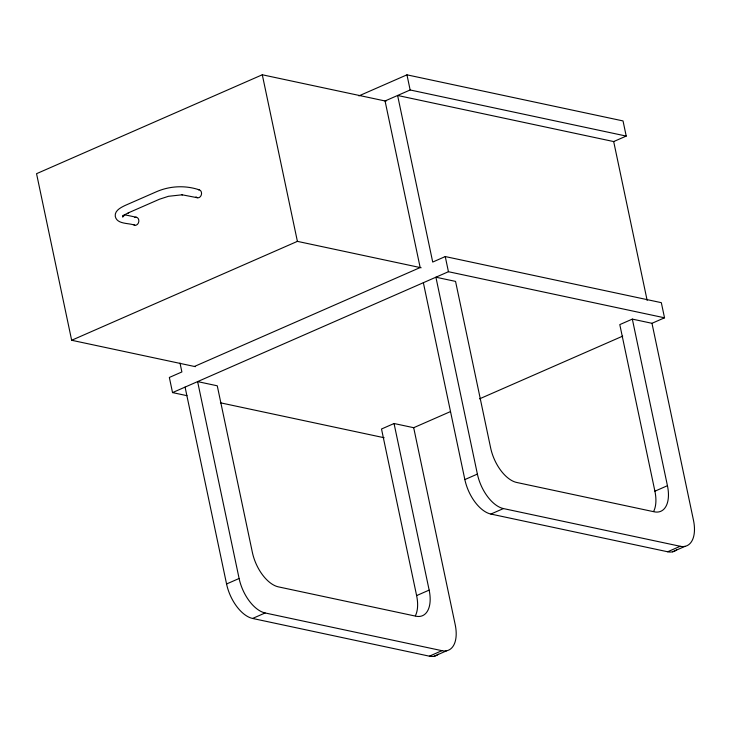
<?xml version="1.0" encoding="UTF-8"?>
<svg xmlns="http://www.w3.org/2000/svg" width="731" height="731" viewBox="0 0 731 731"><rect width="100%" height="100%" fill="white"/><g stroke="black" fill="none" stroke-linecap="round" stroke-linejoin="round"><path stroke-width="1.1" d="M386.05 101.18L262.292 74.772L36.55 173.686L71.656 340.271L195.405 366.67M358.884 95.898L406.957 74.836L623.031 120.926L626.22 136.076L613.684 141.567L397.609 95.469L432.715 262.063L445.252 256.563L661.327 302.661L664.525 317.802L651.979 323.303L632.333 319.109L619.797 324.61L654.903 491.195A32.493 17.489 66.3 0 1 653.66 511.38M626.22 136.076L410.146 89.977L385.063 100.969L420.17 267.555L194.428 366.459M71.656 340.271L297.398 241.367L421.157 267.765M180.009 363.069L181.882 371.951L169.345 377.452L172.534 392.593L448.441 271.713L664.525 317.802M450.269 411.672L413.691 427.699L394.046 423.514L381.509 429.006L416.615 595.591A32.493 17.489 66.3 0 1 415.372 615.785M479.536 398.852L622.711 336.123M185.08 387.101L226.564 583.978L239.11 578.486A32.493 17.489 66.3 0 0 265.134 612.962L441.917 650.672A32.493 17.489 66.3 0 0 455.185 624.576L413.691 427.699M423.359 282.696L464.852 479.573L477.389 474.081A32.493 17.489 66.3 0 0 503.421 508.566L680.205 546.276A32.493 17.489 66.3 0 0 693.463 520.18L651.979 323.303M226.564 583.978A32.493 17.489 66.3 0 0 252.588 618.453L265.134 612.962M464.852 479.573A32.493 17.489 66.3 0 0 490.876 514.057L503.421 508.566M416.615 595.591L429.152 590.1L394.046 423.514M654.903 491.195L667.44 485.695L632.333 319.109M252.588 618.453L429.38 656.173L441.917 650.672M490.876 514.057L667.668 551.768L680.205 546.276M434.251 656.228L446.787 650.727M672.529 551.823L685.075 546.331M199.207 189.822C185.354 185.181 170.131 185.857 156.745 191.604L125.284 205.384C121.008 207.412 114.475 210.574 115.26 216.33C116.914 224.609 129.003 222.781 134.742 225.221M197.452 197.754L181.827 194.738L182.485 194.766L168.495 196.292L159.449 199.234L128.199 212.922L128.766 212.648L125.403 214.375L122.634 217.025L123.749 215.453L123.1 216.102L123.311 215.17L123.356 216.486L123.283 215.471M124.297 214.695L136.496 217.29M172.534 392.593L187.017 395.681M220.424 402.808L384.159 437.741M613.684 141.567L647.145 300.386M406.957 74.836L410.146 89.977M445.252 256.563L448.441 271.713M477.389 474.081L435.904 277.204L455.55 281.398L490.656 447.984A32.493 17.489 66.3 0 0 516.68 482.46L654.181 511.801A32.493 17.489 66.3 0 0 667.44 485.695M262.292 74.772L297.398 241.367M239.11 578.486L197.617 381.609L217.262 385.794L252.369 552.38A32.493 17.489 66.3 0 0 278.392 586.865L415.893 616.196A32.493 17.489 66.3 0 0 429.152 590.1M198.366 189.777A4.057 3.189 -78 0 1 201.299 195.003A4.057 3.189 -78 0 1 196.009 196.867M134.824 217.472A4.057 3.189 -78 0 1 138.826 221.438A4.057 3.189 -78 0 1 133.965 224.91M676.632 549.813A32.493 17.489 66.3 0 1 667.668 551.768M438.344 654.208A32.493 17.489 66.3 0 1 429.38 656.173"/></g></svg>
